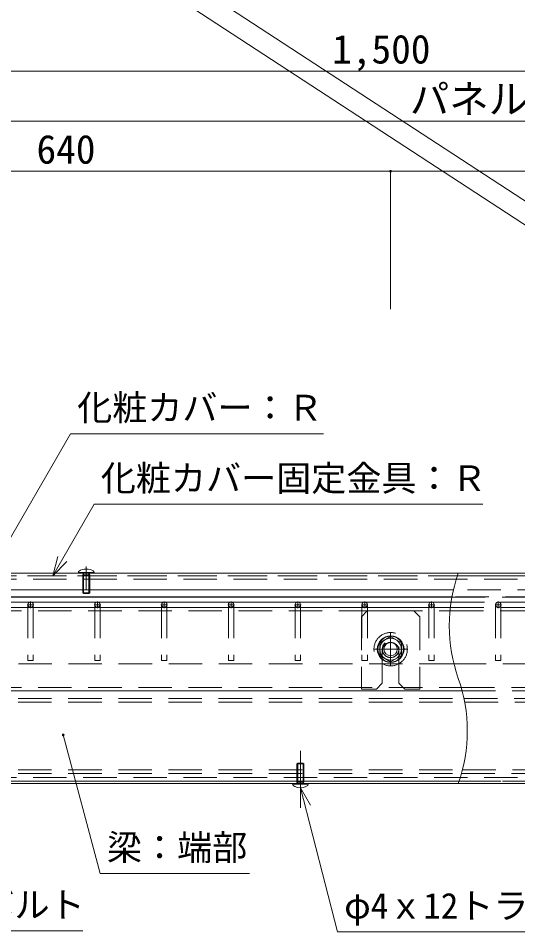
# Model space of a CAD drawing. Units: millimetres, scale not verified. Extents: x -4000 to 4000, y -2770 to 2770.
# Drawn here: x 851 to 1449, y -1323 to -229 of the extents above; entities that cross this region are included whole.
import ezdxf
from ezdxf.enums import TextEntityAlignment as Align

# ---------------------------------------------------------------- set-up
doc = ezdxf.new("R2010")
doc.units = ezdxf.units.MM
doc.header["$LTSCALE"] = 20
doc.linetypes.add('CHAIN1', pattern=[8, 5, -1, 1, -1])
doc.linetypes.add('DASHED2', pattern=[3, 2, -1])
for name, color, linetype, lineweight in [('0-E_1-7', 7, 'Continuous', 9), ('0-F_1-8', 3, 'Continuous', 9), ('1-3_寸法', 3, 'DASHED2', 9), ('1-4_2-5', 6, 'DASHED2', 9), ('1-5_2-4', 2, 'DASHED2', 9), ('1-8_2-3', 7, 'Continuous', 9), ('1-A_文字-2', 5, 'DASHED2', 9), ('1-B_文字-1', 3, 'DASHED2', 9), ('1-C_2-6', 5, 'DASHED2', 9), ('2-0_2-7', 7, 'Continuous', 9), ('2-1_2-8', 3, 'Continuous', 9), ('2-2_A-7', 3, 'Continuous', 9)]:
    doc.layers.add(name, color=color, linetype=linetype, lineweight=lineweight)
doc.styles.add('ＭＳ ゴシック', font='')
doc.styles.get('ＭＳ ゴシック').set_extended_font_data('MS Gothic')

msp = doc.modelspace()

# ---------------------------------------------------------------- linework, layer by layer
at = {"layer": '1-3_寸法', "linetype": 'CHAIN1'}
for p, q in [((932.42, -885.88), (932.42, -913.59)), ((1296.92, -964.82), (1296.92, -1004.82)), ((1276.92, -984.82), (1316.92, -984.82)), ((1188.92, -1106.49), (1188.92, -1165.29))]:
    msp.add_line(p, q, dxfattribs=at)
at = {"layer": '1-3_寸法', "color": 2, "linetype": 'Continuous'}
for p, q in [((923.02, -893.02), (941.82, -893.02)), ((923.02, -893.02), (923.02, -893.82)), ((923.02, -893.82), (941.82, -893.82)), ((941.82, -893.82), (941.82, -893.02)), ((1179.52, -1145.82), (1198.32, -1145.82)), ((1179.52, -1146.62), (1179.52, -1145.82)), ((1179.52, -1146.62), (1198.32, -1146.62)), ((1198.32, -1145.82), (1198.32, -1146.62))]:
    msp.add_line(p, q, dxfattribs=at)
at = {"layer": '1-3_寸法', "color": 2}
for p, q in [((928.22, -895.55), (936.62, -895.55)), ((928.22, -917.47), (928.22, -895.55)), ((935.62, -893.82), (936.62, -895.55)), ((935.62, -893.82), (935.62, -918.02)), ((936.62, -917.47), (936.62, -895.55)), ((928.22, -917.47), (936.62, -917.47)), ((929.42, -918.22), (928.22, -917.47)), ((1185.92, -1121.42), (1184.72, -1122.17)), ((1184.72, -1122.17), (1184.72, -1144.09)), ((1184.72, -1122.17), (1193.12, -1122.17)), ((1192.12, -1145.82), (1192.12, -1121.62)), ((1193.12, -1122.17), (1193.12, -1144.09)), ((1184.72, -1144.09), (1193.12, -1144.09)), ((1192.12, -1145.82), (1193.12, -1144.09))]:
    msp.add_line(p, q, dxfattribs=at)
at = {"layer": '1-3_寸法', "color": 4, "linetype": 'Continuous'}
for p, q in [((1283.92, -977.32), (1296.92, -969.81)), ((1296.92, -969.81), (1309.92, -977.32)), ((1283.92, -992.33), (1283.92, -977.32)), ((1309.92, -977.32), (1309.92, -992.33)), ((1296.92, -999.83), (1283.92, -992.33)), ((1309.92, -992.33), (1296.92, -999.83))]:
    msp.add_line(p, q, dxfattribs=at)
at = {"layer": '1-3_寸法', "color": 2}
for points in [[(929.22, -918.1), (929.22, -893.82), (928.22, -895.55)], [(929.42, -918.22), (935.42, -918.22), (936.62, -917.47)], [(1185.72, -1121.55), (1185.72, -1145.82), (1184.72, -1144.09)], [(1185.92, -1121.42), (1191.92, -1121.42), (1193.12, -1122.17)]]:
    msp.add_lwpolyline(points, dxfattribs=at)
at = {"layer": '1-3_寸法', "color": 4, "linetype": 'Continuous'}
for radius in [16, 15.4, 13, 8]:
    msp.add_circle((1296.92, -984.82), radius, dxfattribs=at)
at = {"layer": '1-3_寸法', "color": 2, "linetype": 'Continuous'}
for centre, start_param, end_param in [((932.42, -893.02), 6.2831853, 9.424778), ((1188.92, -1146.62), 3.1415927, 6.2831853)]:
    msp.add_ellipse(centre, major_axis=(9.4, 0), ratio=0.446809, start_param=start_param, end_param=end_param, dxfattribs=at)
at = {"layer": '1-4_2-5', "linetype": 'Continuous'}
for p, q in [((1370.34, -922.02), (339.32, -922.02)), ((1369.26, -928.42), (339.32, -928.42))]:
    msp.add_line(p, q, dxfattribs=at)
at = {"layer": '1-4_2-5', "color": 3, "linetype": 'CHAIN1'}
for p, q in [((865.82, -927.53), (865.82, -935.49)), ((945.82, -927.53), (945.82, -935.49)), ((1025.82, -927.53), (1025.82, -935.49)), ((1105.82, -927.53), (1105.82, -935.49)), ((1185.82, -927.53), (1185.82, -935.49)), ((1265.82, -927.53), (1265.82, -935.49)), ((1345.82, -927.53), (1345.82, -935.49)), ((1425.82, -927.53), (1425.82, -935.49)), ((861.89, -931.52), (869.77, -931.52)), ((941.89, -931.52), (949.77, -931.52)), ((1021.89, -931.52), (1029.77, -931.52)), ((1101.89, -931.52), (1109.77, -931.52)), ((1181.89, -931.52), (1189.77, -931.52)), ((1261.89, -931.52), (1269.77, -931.52)), ((1341.89, -931.52), (1349.77, -931.52)), ((1421.89, -931.52), (1429.77, -931.52))]:
    msp.add_line(p, q, dxfattribs=at)
at = {"layer": '1-4_2-5'}
for p, q in [((1368.4, -928.42), (2254.52, -928.42)), ((2254.52, -922.02), (1370.34, -922.02)), ((862.62, -931.62), (862.62, -998.42)), ((869.02, -931.62), (869.02, -998.42)), ((942.62, -931.62), (942.62, -998.42)), ((949.02, -931.62), (949.02, -998.42)), ((1022.62, -931.62), (1022.62, -998.42)), ((1029.02, -931.62), (1029.02, -998.42)), ((1102.62, -931.62), (1102.62, -998.42)), ((1109.02, -931.62), (1109.02, -998.42)), ((1182.62, -931.62), (1182.62, -998.42)), ((1189.02, -931.62), (1189.02, -998.42)), ((1262.62, -931.62), (1262.62, -998.42)), ((1269.02, -931.62), (1269.02, -998.42)), ((1342.62, -931.62), (1342.62, -998.42)), ((1349.02, -931.62), (1349.02, -998.42)), ((1422.62, -931.62), (1422.62, -998.42)), ((1429.02, -931.62), (1429.02, -998.42)), ((869.02, -998.42), (862.62, -998.42)), ((949.02, -998.42), (942.62, -998.42)), ((1029.02, -998.42), (1022.62, -998.42)), ((1109.02, -998.42), (1102.62, -998.42)), ((1189.02, -998.42), (1182.62, -998.42)), ((1269.02, -998.42), (1262.62, -998.42)), ((1349.02, -998.42), (1342.62, -998.42)), ((1429.02, -998.42), (1422.62, -998.42))]:
    msp.add_line(p, q, dxfattribs=at)
at = {"layer": '1-4_2-5', "linetype": 'Continuous'}
for centre in [(865.82, -931.52), (945.82, -931.52), (1025.82, -931.52), (1105.82, -931.52), (1185.82, -931.52), (1265.82, -931.52), (1345.82, -931.52)]:
    msp.add_circle(centre, 3.2, dxfattribs=at)
at = {"layer": '1-4_2-5'}
msp.add_circle((1425.82, -931.62), 3.2, dxfattribs=at)
at = {"layer": '1-5_2-4', "linetype": 'Continuous'}
for p, q in [((1370.27, -922.42), (406.92, -922.42)), ((1369.26, -928.42), (406.92, -928.42))]:
    msp.add_line(p, q, dxfattribs=at)
at = {"layer": '1-5_2-4'}
for p, q in [((1369.26, -928.42), (2187.92, -928.42)), ((1370.27, -922.42), (2187.92, -922.42)), ((394.92, -938.82), (1367.97, -938.82)), ((406.92, -934.82), (1368.4, -934.82)), ((1367.97, -938.82), (2198.92, -938.82)), ((1368.4, -934.82), (2198.92, -934.82)), ((1371.22, -1002.42), (406.92, -1002.42)), ((1371.22, -1002.42), (2187.92, -1002.42)), ((394.92, -1030.82), (1381.44, -1030.82)), ((406.92, -1034.82), (1382.53, -1034.82)), ((1381.44, -1030.82), (2198.86, -1030.82)), ((1382.53, -1034.82), (2198.92, -1034.82))]:
    msp.add_line(p, q, dxfattribs=at)
at = {"layer": '1-8_2-3'}
for p, q in [((406.92, -934.82), (1368.4, -934.82)), ((348.65, -1034.82), (1382.53, -1034.82)), ((590.92, -1142.82), (1378.95, -1142.82))]:
    msp.add_line(p, q, dxfattribs=at)
at = {"layer": '1-8_2-3', "linetype": 'DASHED2'}
for p, q in [((1368.4, -934.82), (2188.92, -934.82)), ((1382.53, -1034.82), (2248.92, -1034.82)), ((310.92, -1043.82), (1384.66, -1043.82)), ((310.92, -1048.32), (1385.56, -1048.32)), ((1384.66, -1043.82), (2248.92, -1043.82)), ((1385.56, -1048.32), (2248.92, -1048.32)), ((310.92, -1129.32), (1382.92, -1129.32)), ((310.92, -1133.82), (1381.72, -1133.82)), ((1381.72, -1133.82), (2248.92, -1133.82)), ((1382.92, -1129.32), (2248.92, -1129.32)), ((1378.95, -1142.82), (2248.92, -1142.82))]:
    msp.add_line(p, q, dxfattribs=at)
at = {"layer": '1-A_文字-2'}
for p, q in [((1268.99, -938.82), (1261.92, -945.89)), ((1268.99, -938.82), (1324.85, -938.82)), ((1324.85, -938.82), (1331.92, -945.89)), ((1261.92, -945.89), (1261.92, -1032.82)), ((1331.92, -945.89), (1331.92, -1032.82)), ((1286.92, -1025.75), (1286.92, -984.82)), ((1306.92, -1025.75), (1306.92, -984.82)), ((1286.92, -1025.75), (1279.85, -1032.82)), ((1306.92, -1025.75), (1313.99, -1032.82)), ((1279.85, -1032.82), (1261.92, -1032.82)), ((1313.99, -1032.82), (1331.92, -1032.82))]:
    msp.add_line(p, q, dxfattribs=at)
at = {"layer": '1-A_文字-2', "color": 2}
msp.add_circle((1296.92, -984.82), 20, dxfattribs=at)
at = {"layer": '1-A_文字-2'}
msp.add_arc((1296.92, -986.82), 10, 0, 180, dxfattribs=at)
at = {"layer": '1-B_文字-1'}
for p, q in [((328.92, -896.82), (2242.92, -896.82)), ((328.92, -900.82), (2242.92, -900.82)), ((328.92, -1138.82), (2242.92, -1138.82)), ((590.92, -1142.82), (2242.92, -1142.82))]:
    msp.add_line(p, q, dxfattribs=at)
msp.add_circle((1296.92, -984.82), 10, dxfattribs=at)
at = {"layer": '1-C_2-6', "linetype": 'Continuous'}
for p, q in [((321.92, -893.82), (1377.92, -893.82)), ((1372.07, -913.82), (321.92, -913.82)), ((1378.95, -1142.82), (590.92, -1142.82)), ((1377.92, -1145.82), (590.92, -1145.82)), ((2118.92, -1145.82), (1377.92, -1145.82))]:
    msp.add_line(p, q, dxfattribs=at)
at = {"layer": '1-C_2-6'}
for p, q in [((321.92, -896.82), (1376.89, -896.82)), ((1376.89, -896.82), (2148.92, -896.82)), ((2148.92, -913.82), (1372.07, -913.82)), ((2148.92, -1142.82), (1378.95, -1142.82))]:
    msp.add_line(p, q, dxfattribs=at)
at = {"layer": '1-C_2-6', "linetype": 'Continuous'}
msp.add_lwpolyline([(1377.92, -893.82), (2083.51, -893.82), (2118.92, -893.82)], dxfattribs=at)
for centre, start, end in [((1556.11, -956.82), 160.52878, 199.47122), ((1199.73, -1082.82), 340.52878, 19.47122)]:
    msp.add_arc(centre, 189, start, end, dxfattribs=at)
at = {"layer": '2-0_2-7', "color": 3}
for p, q in [((2284.92, -291.99), (284.92, -291.99)), ((2248.92, -351.99), (344.92, -351.99)), ((1296.92, -411.99), (516.92, -411.99)), ((1296.92, -411.99), (1296.92, -577.29)), ((2076.92, -411.99), (1296.92, -411.99))]:
    msp.add_line(p, q, dxfattribs=at)
at = {"layer": '2-0_2-7'}
for points in [[(1295.32, -411.99), (1296.92, -410.39), (1296.92, -411.99)], [(1295.32, -411.99), (1296.72, -410.4), (1296.92, -410.39)], [(1295.32, -411.99), (1296.52, -410.44), (1296.72, -410.4)], [(1295.32, -411.99), (1296.33, -410.5), (1296.52, -410.44)], [(1295.32, -411.99), (1296.15, -410.58), (1296.33, -410.5)], [(1295.32, -411.99), (1295.98, -410.69), (1296.15, -410.58)], [(1295.32, -411.99), (1295.83, -410.82), (1295.98, -410.69)], [(1295.32, -411.99), (1295.69, -410.97), (1295.83, -410.82)], [(1295.32, -411.99), (1295.57, -411.13), (1295.69, -410.97)], [(1295.33, -411.89), (1295.57, -411.13), (1295.32, -411.99)], [(1296.43, -413.51), (1295.32, -411.99), (1296.92, -411.99)], [(1296.24, -413.43), (1295.32, -411.99), (1296.43, -413.51)], [(1296.06, -413.34), (1295.32, -411.99), (1296.24, -413.43)], [(1295.9, -413.22), (1295.32, -411.99), (1296.06, -413.34)], [(1295.76, -413.08), (1295.32, -411.99), (1295.9, -413.22)], [(1295.63, -412.93), (1295.32, -411.99), (1295.76, -413.08)], [(1295.52, -412.76), (1295.32, -411.99), (1295.63, -412.93)], [(1295.43, -412.58), (1295.32, -411.99), (1295.52, -412.76)], [(1295.37, -412.38), (1295.32, -411.99), (1295.43, -412.58)], [(1295.33, -412.19), (1295.32, -411.99), (1295.37, -412.38)], [(1295.33, -411.89), (1295.47, -411.3), (1295.57, -411.13)], [(1295.35, -411.69), (1295.47, -411.3), (1295.33, -411.89)], [(1295.35, -411.69), (1295.4, -411.49), (1295.47, -411.3)], [(1296.43, -413.51), (1296.92, -411.99), (1296.62, -413.56)], [(1296.62, -413.56), (1296.92, -411.99), (1296.82, -413.58)], [(1296.82, -413.58), (1296.92, -411.99), (1296.92, -413.59)], [(1296.92, -410.39), (1297.22, -410.41), (1296.92, -411.99)], [(1296.92, -410.39), (1297.02, -410.39), (1297.22, -410.41)], [(1296.92, -411.99), (1297.22, -410.41), (1297.42, -410.46)], [(1296.92, -411.99), (1297.42, -410.46), (1297.6, -410.54)], [(1296.92, -411.99), (1297.6, -410.54), (1297.78, -410.64)], [(1296.92, -411.99), (1297.78, -410.64), (1297.94, -410.75)], [(1296.92, -411.99), (1297.94, -410.75), (1298.09, -410.89)], [(1296.92, -411.99), (1298.09, -410.89), (1298.22, -411.05)], [(1296.92, -411.99), (1298.22, -411.05), (1298.32, -411.22)], [(1296.92, -411.99), (1298.32, -411.22), (1298.41, -411.4)], [(1296.92, -411.99), (1298.41, -411.4), (1298.47, -411.59)], [(1296.92, -411.99), (1298.47, -411.59), (1298.51, -411.79)], [(1296.92, -411.99), (1298.51, -411.79), (1298.52, -411.99)], [(1298.16, -413.01), (1296.92, -411.99), (1298.52, -411.99)], [(1298.02, -413.15), (1296.92, -411.99), (1298.16, -413.01)], [(1297.86, -413.28), (1296.92, -411.99), (1298.02, -413.15)], [(1297.69, -413.39), (1296.92, -411.99), (1297.86, -413.28)], [(1297.51, -413.47), (1296.92, -411.99), (1297.69, -413.39)], [(1297.32, -413.54), (1296.92, -411.99), (1297.51, -413.47)], [(1297.12, -413.57), (1296.92, -411.99), (1297.32, -413.54)], [(1296.92, -413.59), (1296.92, -411.99), (1297.12, -413.57)], [(1298.16, -413.01), (1298.52, -411.99), (1298.27, -412.84)], [(1298.27, -412.84), (1298.52, -411.99), (1298.52, -412.09)], [(1298.27, -412.84), (1298.52, -412.09), (1298.37, -412.67)], [(1298.37, -412.67), (1298.52, -412.09), (1298.49, -412.29)], [(1298.37, -412.67), (1298.49, -412.29), (1298.44, -412.48)]]:
    msp.add_solid(points, dxfattribs=at)
at = {"layer": '2-1_2-8'}
for p, q in [((817.05, -893.82), (913.6, -726.59)), ((913.6, -726.59), (1216.48, -726.59)), ((892.38, -896.82), (941.87, -811.1)), ((941.87, -811.1), (1407.12, -811.1)), ((892.38, -896.82), (898.59, -873.64)), ((892.38, -896.82), (909.35, -879.85)), ((904.83, -1087.66), (949.29, -1253.6)), ((1188.92, -1150.82), (1200.92, -1171.61)), ((1188.92, -1150.82), (1188.92, -1174.82)), ((949.29, -1253.6), (1128.04, -1253.6)), ((544.84, -1322.33), (928.49, -1322.33))]:
    msp.add_line(p, q, dxfattribs=at)
msp.add_lwpolyline([(1188.92, -1150.82), (1233.27, -1323.47), (1681.22, -1323.47)], dxfattribs=at)
at = {"layer": '2-1_2-8', "color": 92}
for points in [[(903.23, -1087.66), (904.83, -1086.06), (904.83, -1087.66)], [(903.23, -1087.56), (904.83, -1086.06), (903.23, -1087.66)], [(903.26, -1087.36), (904.83, -1086.06), (903.23, -1087.56)], [(903.53, -1088.6), (903.23, -1087.66), (904.83, -1087.66)], [(903.43, -1088.43), (903.23, -1087.66), (903.53, -1088.6)], [(903.34, -1088.25), (903.23, -1087.66), (903.43, -1088.43)], [(903.28, -1088.05), (903.23, -1087.66), (903.34, -1088.25)], [(903.24, -1087.86), (903.23, -1087.66), (903.28, -1088.05)], [(903.26, -1087.36), (904.63, -1086.07), (904.83, -1086.06)], [(903.31, -1087.16), (904.63, -1086.07), (903.26, -1087.36)], [(903.31, -1087.16), (904.43, -1086.11), (904.63, -1086.07)], [(903.38, -1086.98), (904.43, -1086.11), (903.31, -1087.16)], [(903.38, -1086.98), (904.24, -1086.17), (904.43, -1086.11)], [(903.48, -1086.8), (904.24, -1086.17), (903.38, -1086.98)], [(903.48, -1086.8), (904.06, -1086.25), (904.24, -1086.17)], [(903.6, -1086.64), (904.06, -1086.25), (903.48, -1086.8)], [(903.53, -1088.6), (904.83, -1087.66), (903.66, -1088.75)], [(903.6, -1086.64), (903.89, -1086.36), (904.06, -1086.25)], [(903.73, -1086.49), (903.89, -1086.36), (903.6, -1086.64)], [(903.66, -1088.75), (904.83, -1087.66), (903.81, -1088.89)], [(903.81, -1088.89), (904.83, -1087.66), (903.97, -1089.01)], [(903.97, -1089.01), (904.83, -1087.66), (904.15, -1089.1)], [(904.15, -1089.1), (904.83, -1087.66), (904.33, -1089.18)], [(904.33, -1089.18), (904.83, -1087.66), (904.53, -1089.23)], [(904.53, -1089.23), (904.83, -1087.66), (904.73, -1089.25)], [(904.73, -1089.25), (904.83, -1087.66), (904.83, -1089.26)], [(904.83, -1086.06), (906, -1086.56), (904.83, -1087.66)], [(904.83, -1086.06), (905.85, -1086.42), (906, -1086.56)], [(904.83, -1086.06), (905.69, -1086.31), (905.85, -1086.42)], [(904.83, -1086.06), (905.51, -1086.21), (905.69, -1086.31)], [(904.83, -1086.06), (905.32, -1086.13), (905.51, -1086.21)], [(904.83, -1086.06), (905.13, -1086.08), (905.32, -1086.13)], [(904.83, -1086.06), (904.93, -1086.06), (905.13, -1086.08)], [(904.83, -1087.66), (906, -1086.56), (906.12, -1086.72)], [(904.83, -1087.66), (906.12, -1086.72), (906.23, -1086.89)], [(904.83, -1087.66), (906.23, -1086.89), (906.32, -1087.07)], [(904.83, -1087.66), (906.32, -1087.07), (906.38, -1087.26)], [(904.83, -1087.66), (906.38, -1087.26), (906.42, -1087.46)], [(904.83, -1087.66), (906.42, -1087.46), (906.43, -1087.66)], [(904.83, -1087.66), (906.43, -1087.76), (904.83, -1089.26)], [(904.83, -1087.66), (906.43, -1087.66), (906.43, -1087.76)], [(904.83, -1089.26), (906.43, -1087.76), (906.4, -1087.96)], [(904.83, -1089.26), (906.4, -1087.96), (905.03, -1089.24)], [(905.03, -1089.24), (906.4, -1087.96), (906.35, -1088.15)], [(905.03, -1089.24), (906.35, -1088.15), (905.23, -1089.21)], [(905.23, -1089.21), (906.35, -1088.15), (906.28, -1088.34)], [(905.23, -1089.21), (906.28, -1088.34), (905.42, -1089.14)], [(905.42, -1089.14), (906.28, -1088.34), (906.18, -1088.51)], [(905.42, -1089.14), (906.18, -1088.51), (905.6, -1089.06)], [(905.6, -1089.06), (906.18, -1088.51), (906.06, -1088.68)], [(905.6, -1089.06), (906.06, -1088.68), (905.77, -1088.95)], [(905.77, -1088.95), (906.06, -1088.68), (905.92, -1088.82)]]:
    msp.add_solid(points, dxfattribs=at)
at = {"layer": '2-2_A-7', "color": 7}
for p, q in [((1926.31, -754.02), (504.42, 175.63)), ((1913.86, -774.55), (491.52, 155.39))]:
    msp.add_line(p, q, dxfattribs=at)

# ---------------------------------------------------------------- texts
at = {"layer": '0-E_1-7', "color": 4, "style": 'ＭＳ ゴシック'}
for s, p in [('1,500', (1226.92, -293.34)), ('パネル寸法： 1,452', (1319.91, -353.2)), ('640', (872.92, -413.34))]:
    msp.add_text(s, height=34.6, dxfattribs=at).set_placement(p, align=Align.BOTTOM_LEFT)
at = {"layer": '0-F_1-8', "color": 4, "style": 'ＭＳ ゴシック'}
for s, p in [('化粧カバー：Ｒ', (921.6, -720)), ('化粧カバー固定金具：Ｒ', (949.87, -804.51)), ('梁：端部', (957.29, -1247.01)), ('Ｍ12ｘ40六角ボルト', (552.84, -1315.74)), ('φ4ｘ12トラスタッピン', (1241.27, -1316.88))]:
    msp.add_text(s, height=30.79, dxfattribs=at).set_placement(p, align=Align.BOTTOM_LEFT)

doc.saveas('drawing.dxf')
